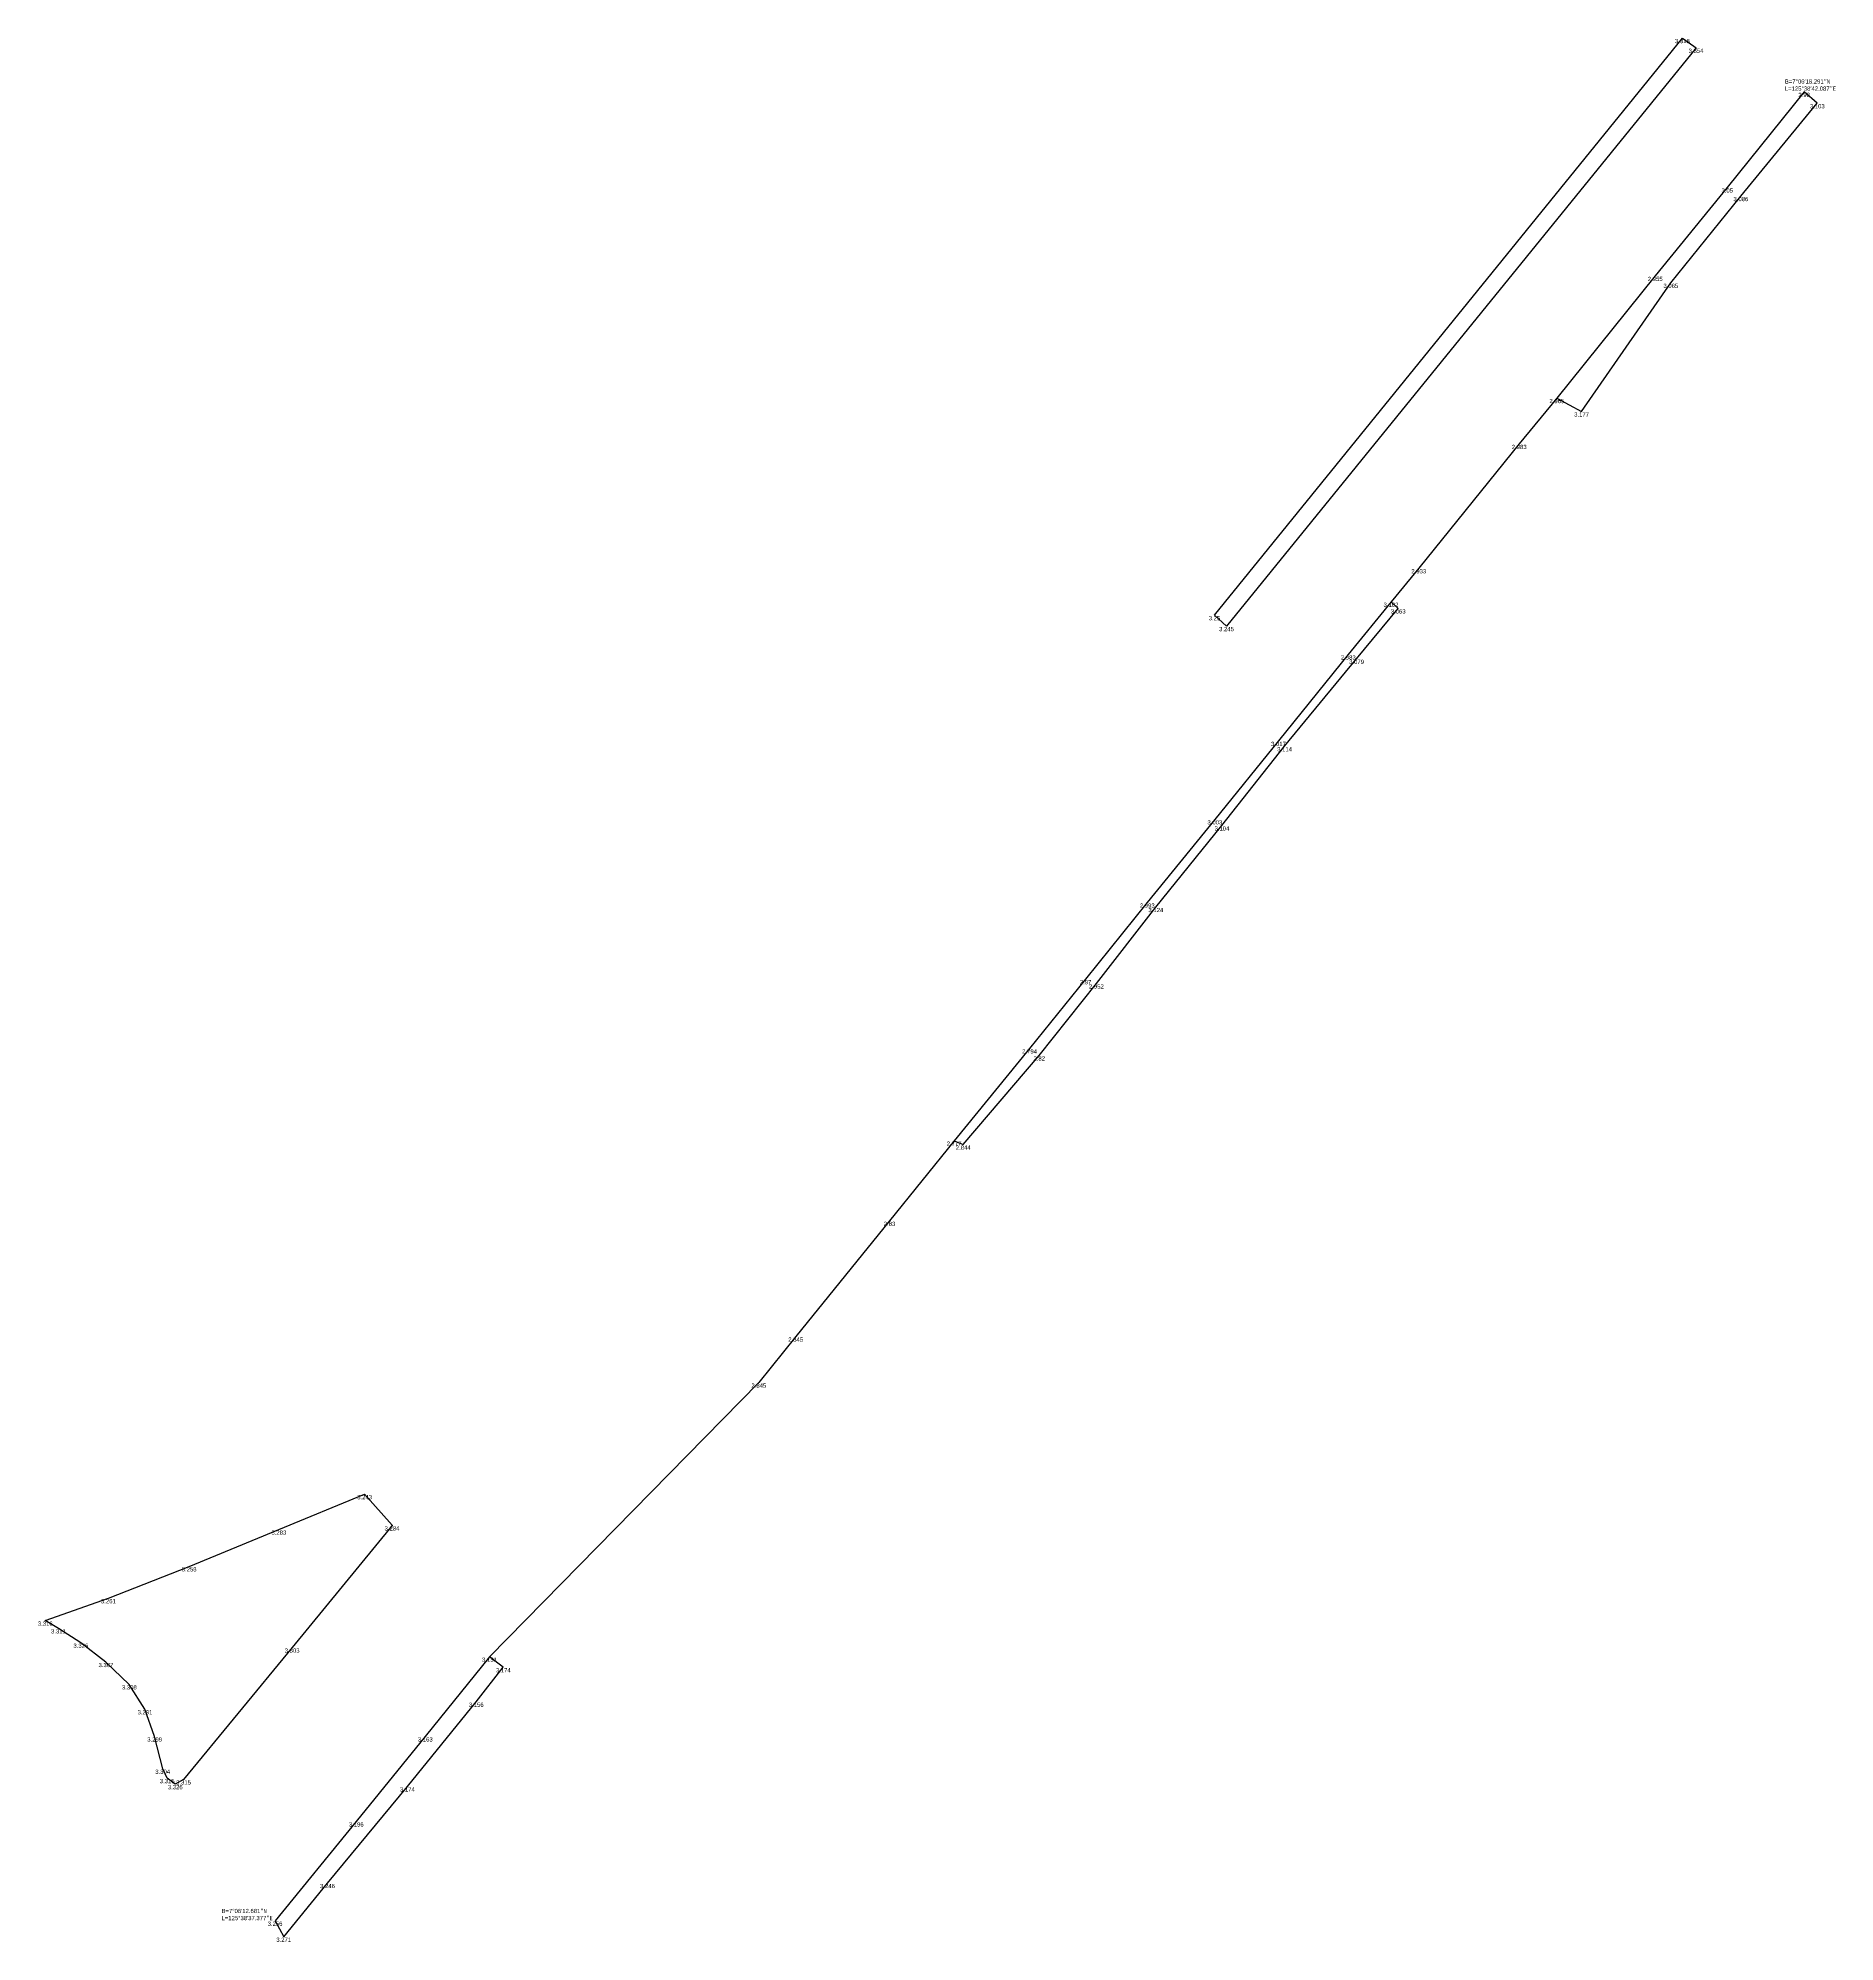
# Model space of a CAD drawing. Header units: metres. Extents: x 570920 to 571089, y 785557 to 785737.
import ezdxf
from ezdxf.enums import TextEntityAlignment as Align

# ---------------------------------------------------------------- set-up
doc = ezdxf.new("R2010")
doc.units = ezdxf.units.M
doc.styles.get("Standard").update_dxf_attribs({"font": 'arial.ttf'})

msp = doc.modelspace()

# ---------------------------------------------------------------- linework, layer by layer
at = {"color": 1}
for points in [[(571030.542, 785682.249), (571074.712, 785736.698), (571075.996, 785735.776), (571031.677, 785681.219)], [(570950.33, 785599.325), (570952.935089, 785596.396224), (570952.915, 785596.374), (570943.485, 785584.855), (570933.24, 785572.418), (570932.457, 785571.968), (570931.697, 785572.539), (570931.271, 785573.42), (570930.513, 785576.465), (570929.598, 785579.036), (570928.121, 785581.386), (570925.915, 785583.49), (570923.548, 785585.314), (570921.435, 785586.667), (570920.185, 785587.399), (570926.146, 785589.512), (570933.765, 785592.517), (570942.236, 785595.99)]]:
    msp.add_lwpolyline(points, close=True, dxfattribs=at)
for points in [[(571086.203, 785731.616), (571078.942, 785722.597), (571072.149, 785714.258), (571062.861, 785702.735), (571059.31, 785698.407), (571049.826, 785686.679), (571047.207, 785683.513), (571043.175, 785678.543), (571036.584, 785670.388), (571030.582, 785662.991), (571024.203, 785655.135), (571018.38, 785647.91), (571013.093, 785641.382), (571005.967, 785632.678), (570999.872, 785625.113), (570991.016, 785614.193), (570987.539, 785609.855), (570962.112, 785583.995), (570956.056, 785576.473), (570949.541, 785568.453), (570941.876, 785559.083), (570942.693, 785557.572), (570946.826, 785562.641), (570954.363, 785571.75), (570960.864, 785579.739), (570963.419, 785583.001), (570962.112, 785583.995)], [(571062.861, 785702.735), (571065.195, 785701.467), (571073.617, 785713.606), (571080.232, 785721.791), (571087.441, 785730.55), (571086.203, 785731.616)], [(571005.967, 785632.678), (571006.83, 785632.304), (571014.007, 785640.715), (571019.4, 785647.508), (571025.013, 785654.716), (571031.254, 785662.408), (571037.162, 785669.884), (571043.957, 785678.134), (571047.885, 785682.892), (571047.207, 785683.513)]]:
    msp.add_lwpolyline(points, dxfattribs=at)

# ---------------------------------------------------------------- texts
for s, p in [('3.318', (571074.712, 785736.098)), ('3.354', (571075.996, 785735.176)), ('2.98', (571086.203, 785731.016)), ('3.103', (571087.441, 785729.95)), ('3.05', (571078.942, 785721.997)), ('3.086', (571080.232, 785721.191)), ('2.955', (571072.149, 785713.658)), ('3.065', (571073.617, 785713.006)), ('2.965', (571062.861, 785702.135)), ('3.177', (571065.195, 785700.867)), ('2.983', (571059.31, 785697.807)), ('2.933', (571049.826, 785686.079)), ('3.102', (571047.207, 785682.913)), ('3.063', (571047.885, 785682.292)), ('3.25', (571030.542, 785681.649)), ('3.245', (571031.677, 785680.619)), ('2.983', (571043.175, 785677.943)), ('3.079', (571043.957, 785677.534)), ('3.017', (571036.584, 785669.788)), ('3.114', (571037.162, 785669.284)), ('3.003', (571030.582, 785662.391)), ('3.104', (571031.254, 785661.808)), ('2.993', (571024.203, 785654.535)), ('3.124', (571025.013, 785654.116)), ('2.97', (571018.38, 785647.31)), ('2.952', (571019.4, 785646.908)), ('2.794', (571013.093, 785640.782)), ('2.82', (571014.007, 785640.115)), ('2.777', (571005.967, 785632.078)), ('2.844', (571006.83, 785631.704)), ('2.83', (570999.872, 785624.513)), ('2.845', (570991.016, 785613.593)), ('2.845', (570987.539, 785609.255)), ('3.243', (570950.33, 785598.725)), ('3.283', (570942.236, 785595.39)), ('3.284', (570952.915, 785595.774)), ('3.258', (570933.765, 785591.917)), ('3.261', (570926.146, 785588.912)), ('3.316', (570920.185, 785586.799)), ('3.311', (570921.435, 785586.067)), ('3.326', (570923.548, 785584.714)), ('3.303', (570943.485, 785584.255)), ('3.131', (570962.112, 785583.395)), ('3.307', (570925.915, 785582.89)), ('3.174', (570963.419, 785582.401)), ('3.308', (570928.121, 785580.786)), ('3.291', (570929.598, 785578.436)), ('3.156', (570960.864, 785579.139)), ('3.299', (570930.513, 785575.865)), ('3.163', (570956.056, 785575.873)), ('3.304', (570931.271, 785572.82)), ('3.315', (570931.697, 785571.939)), ('3.326', (570932.457, 785571.368)), ('3.315', (570933.24, 785571.818)), ('3.174', (570954.363, 785571.15)), ('3.196', (570949.541, 785567.853)), ('3.246', (570946.826, 785562.041)), ('3.256', (570941.876, 785558.483)), ('3.271', (570942.693, 785556.972))]:
    msp.add_text(s, height=0.4).set_placement(p, align=Align.BOTTOM_CENTER)
at = {"color": 1, "char_height": 0.4, "attachment_point": 1}
for s, insert in [('B=7°06′18.291{\\fSimSun|b0|i0|c134|p2;″N}\\PL=125°38′42.087{\\fSimSun|b0|i0|c134|p2;″E}', (571084.380235, 785732.801244)), ('B=7°06′12.681{\\fSimSun|b0|i0|c134|p2;″N}\\PL=125°38′37.377{\\fSimSun|b0|i0|c134|p2;″E}', (570936.822643, 785560.205352))]:
    msp.add_mtext_dynamic_manual_height_columns(s, width=3.25297363, gutter_width=2, heights=[0], dxfattribs=dict(at, insert=insert))

doc.saveas('drawing.dxf')
